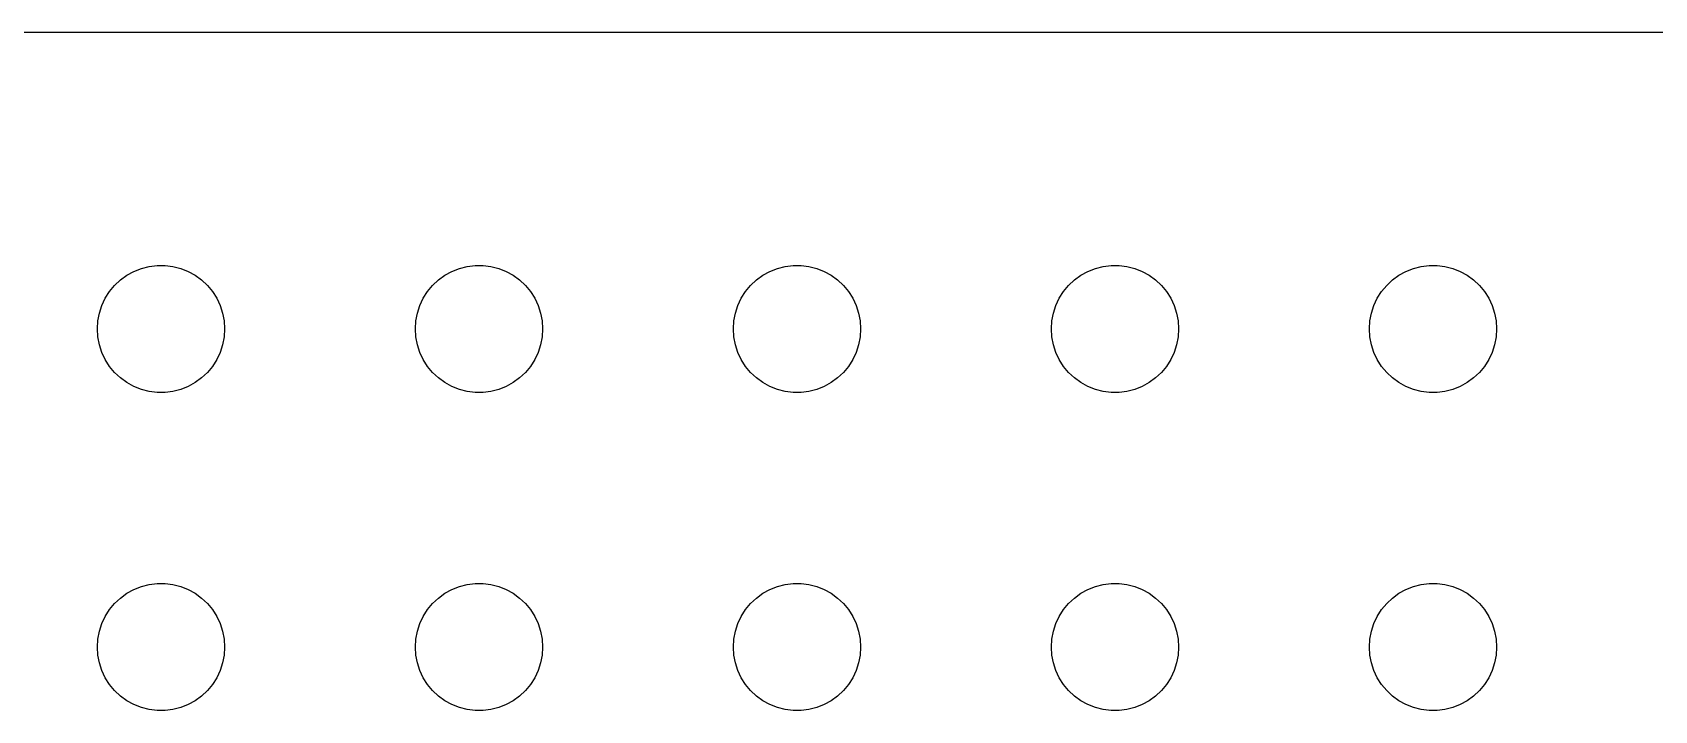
# Model space of a CAD drawing. Header units: metres. Extents: x -150 to 150, y -37 to 37.
# Drawn here: x 71.97 to 110.22, y 21 to 36.99 of the extents above; entities that cross this region are included whole.
import ezdxf

# ---------------------------------------------------------------- set-up
doc = ezdxf.new("R2010")
doc.units = ezdxf.units.M

msp = doc.modelspace()

# ---------------------------------------------------------------- linework, layer by layer
for p, q in [((144.814, 36.9901), (-144.814, 36.9901)), ((74.3613, 31.3572), (74.5365, 31.4266)), ((74.5365, 31.4266), (74.7189, 31.4734)), ((74.7189, 31.4734), (74.9058, 31.497)), ((74.9058, 31.497), (75.0942, 31.497)), ((75.0942, 31.497), (75.2811, 31.4734)), ((75.2811, 31.4734), (75.4635, 31.4266)), ((75.4635, 31.4266), (75.6387, 31.3572)), ((81.8613, 31.3572), (82.0365, 31.4266)), ((82.0365, 31.4266), (82.2189, 31.4734)), ((82.2189, 31.4734), (82.4058, 31.497)), ((82.4058, 31.497), (82.5942, 31.497)), ((82.5942, 31.497), (82.7811, 31.4734)), ((82.7811, 31.4734), (82.9635, 31.4266)), ((82.9635, 31.4266), (83.1387, 31.3572)), ((89.3613, 31.3572), (89.5365, 31.4266)), ((89.5365, 31.4266), (89.7189, 31.4734)), ((89.7189, 31.4734), (89.9058, 31.497)), ((89.9058, 31.497), (90.0942, 31.497)), ((90.0942, 31.497), (90.2811, 31.4734)), ((90.2811, 31.4734), (90.4635, 31.4266)), ((90.4635, 31.4266), (90.6387, 31.3572)), ((96.8613, 31.3572), (97.0365, 31.4266)), ((97.0365, 31.4266), (97.2189, 31.4734)), ((97.2189, 31.4734), (97.4058, 31.497)), ((97.4058, 31.497), (97.5942, 31.497)), ((97.5942, 31.497), (97.7811, 31.4734)), ((97.7811, 31.4734), (97.9635, 31.4266)), ((97.9635, 31.4266), (98.1387, 31.3572)), ((104.361, 31.3572), (104.536, 31.4266)), ((104.536, 31.4266), (104.719, 31.4734)), ((104.719, 31.4734), (104.906, 31.497)), ((104.906, 31.497), (105.094, 31.497)), ((105.094, 31.497), (105.281, 31.4734)), ((105.281, 31.4734), (105.464, 31.4266)), ((105.464, 31.4266), (105.639, 31.3572)), ((73.7865, 30.8817), (73.9065, 31.0268)), ((73.9065, 31.0268), (74.0439, 31.1558)), ((74.0439, 31.1558), (74.1963, 31.2665)), ((74.1963, 31.2665), (74.3613, 31.3572)), ((75.6387, 31.3572), (75.8037, 31.2665)), ((75.8037, 31.2665), (75.9561, 31.1558)), ((75.9561, 31.1558), (76.0934, 31.0268)), ((76.0934, 31.0268), (76.2135, 30.8817)), ((81.2865, 30.8817), (81.4065, 31.0268)), ((81.4065, 31.0268), (81.5439, 31.1558)), ((81.5439, 31.1558), (81.6963, 31.2665)), ((81.6963, 31.2665), (81.8613, 31.3572)), ((83.1387, 31.3572), (83.3037, 31.2665)), ((83.3037, 31.2665), (83.4561, 31.1558)), ((83.4561, 31.1558), (83.5934, 31.0268)), ((83.5934, 31.0268), (83.7135, 30.8817)), ((88.7865, 30.8817), (88.9065, 31.0268)), ((88.9065, 31.0268), (89.0439, 31.1558)), ((89.0439, 31.1558), (89.1963, 31.2665)), ((89.1963, 31.2665), (89.3613, 31.3572)), ((90.6387, 31.3572), (90.8037, 31.2665)), ((90.8037, 31.2665), (90.9561, 31.1558)), ((90.9561, 31.1558), (91.0934, 31.0268)), ((91.0934, 31.0268), (91.2135, 30.8817)), ((96.2865, 30.8817), (96.4065, 31.0268)), ((96.4065, 31.0268), (96.5439, 31.1558)), ((96.5439, 31.1558), (96.6963, 31.2665)), ((96.6963, 31.2665), (96.8613, 31.3572)), ((98.1387, 31.3572), (98.3037, 31.2665)), ((98.3037, 31.2665), (98.4561, 31.1558)), ((98.4561, 31.1558), (98.5934, 31.0268)), ((98.5934, 31.0268), (98.7135, 30.8817)), ((103.786, 30.8817), (103.907, 31.0268)), ((103.907, 31.0268), (104.044, 31.1558)), ((104.044, 31.1558), (104.196, 31.2665)), ((104.196, 31.2665), (104.361, 31.3572)), ((105.639, 31.3572), (105.804, 31.2665)), ((105.804, 31.2665), (105.956, 31.1558)), ((105.956, 31.1558), (106.093, 31.0268)), ((106.093, 31.0268), (106.214, 30.8817)), ((73.6053, 30.5522), (73.6855, 30.7226)), ((73.6855, 30.7226), (73.7865, 30.8817)), ((76.2135, 30.8817), (76.3145, 30.7226)), ((76.3145, 30.7226), (76.3947, 30.5522)), ((81.1053, 30.5522), (81.1855, 30.7226)), ((81.1855, 30.7226), (81.2865, 30.8817)), ((83.7135, 30.8817), (83.8145, 30.7226)), ((83.8145, 30.7226), (83.8947, 30.5522)), ((88.6053, 30.5522), (88.6855, 30.7226)), ((88.6855, 30.7226), (88.7865, 30.8817)), ((91.2135, 30.8817), (91.3145, 30.7226)), ((91.3145, 30.7226), (91.3947, 30.5522)), ((96.1053, 30.5522), (96.1855, 30.7226)), ((96.1855, 30.7226), (96.2865, 30.8817)), ((98.7135, 30.8817), (98.8145, 30.7226)), ((98.8145, 30.7226), (98.8947, 30.5522)), ((103.605, 30.5522), (103.686, 30.7226)), ((103.686, 30.7226), (103.786, 30.8817)), ((106.214, 30.8817), (106.314, 30.7226)), ((106.314, 30.7226), (106.395, 30.5522)), ((73.5118, 30.188), (73.5471, 30.373)), ((73.5471, 30.373), (73.6053, 30.5522)), ((76.3947, 30.5522), (76.4529, 30.373)), ((76.4529, 30.373), (76.4882, 30.188)), ((81.0118, 30.188), (81.0471, 30.373)), ((81.0471, 30.373), (81.1053, 30.5522)), ((83.8947, 30.5522), (83.9529, 30.373)), ((83.9529, 30.373), (83.9882, 30.188)), ((88.5118, 30.188), (88.5471, 30.373)), ((88.5471, 30.373), (88.6053, 30.5522)), ((91.3947, 30.5522), (91.4529, 30.373)), ((91.4529, 30.373), (91.4882, 30.188)), ((96.0118, 30.188), (96.0471, 30.373)), ((96.0471, 30.373), (96.1053, 30.5522)), ((98.8947, 30.5522), (98.9529, 30.373)), ((98.9529, 30.373), (98.9882, 30.188)), ((103.512, 30.188), (103.547, 30.373)), ((103.547, 30.373), (103.605, 30.5522)), ((106.395, 30.5522), (106.453, 30.373)), ((106.453, 30.373), (106.488, 30.188)), ((73.5, 30), (73.5118, 30.188)), ((73.5118, 29.812), (73.5, 30)), ((76.4882, 30.188), (76.5, 30)), ((76.5, 30), (76.4882, 29.812)), ((81, 30), (81.0118, 30.188)), ((81.0118, 29.812), (81, 30)), ((83.9882, 30.188), (84, 30)), ((84, 30), (83.9882, 29.812)), ((88.5, 30), (88.5118, 30.188)), ((88.5118, 29.812), (88.5, 30)), ((91.4882, 30.188), (91.5, 30)), ((91.5, 30), (91.4882, 29.812)), ((96, 30), (96.0118, 30.188)), ((96.0118, 29.812), (96, 30)), ((98.9882, 30.188), (99, 30)), ((99, 30), (98.9882, 29.812)), ((103.5, 30), (103.512, 30.188)), ((103.512, 29.812), (103.5, 30)), ((106.488, 30.188), (106.5, 30)), ((106.5, 30), (106.488, 29.812)), ((73.5471, 29.627), (73.5118, 29.812)), ((73.6053, 29.4478), (73.5471, 29.627)), ((76.4529, 29.627), (76.3947, 29.4478)), ((76.4882, 29.812), (76.4529, 29.627)), ((81.0471, 29.627), (81.0118, 29.812)), ((81.1053, 29.4478), (81.0471, 29.627)), ((83.9529, 29.627), (83.8947, 29.4478)), ((83.9882, 29.812), (83.9529, 29.627)), ((88.5471, 29.627), (88.5118, 29.812)), ((88.6053, 29.4478), (88.5471, 29.627)), ((91.4529, 29.627), (91.3947, 29.4478)), ((91.4882, 29.812), (91.4529, 29.627)), ((96.0471, 29.627), (96.0118, 29.812)), ((96.1053, 29.4478), (96.0471, 29.627)), ((98.9529, 29.627), (98.8947, 29.4478)), ((98.9882, 29.812), (98.9529, 29.627)), ((103.547, 29.627), (103.512, 29.812)), ((103.605, 29.4478), (103.547, 29.627)), ((106.453, 29.627), (106.395, 29.4478)), ((106.488, 29.812), (106.453, 29.627)), ((73.6855, 29.2774), (73.6053, 29.4478)), ((73.7865, 29.1183), (73.6855, 29.2774)), ((73.9065, 28.9732), (73.7865, 29.1183)), ((76.2135, 29.1183), (76.0934, 28.9732)), ((76.3145, 29.2774), (76.2135, 29.1183)), ((76.3947, 29.4478), (76.3145, 29.2774)), ((81.1855, 29.2774), (81.1053, 29.4478)), ((81.2865, 29.1183), (81.1855, 29.2774)), ((81.4065, 28.9732), (81.2865, 29.1183)), ((83.7135, 29.1183), (83.5934, 28.9732)), ((83.8145, 29.2774), (83.7135, 29.1183)), ((83.8947, 29.4478), (83.8145, 29.2774)), ((88.6855, 29.2774), (88.6053, 29.4478)), ((88.7865, 29.1183), (88.6855, 29.2774)), ((88.9065, 28.9732), (88.7865, 29.1183)), ((91.2135, 29.1183), (91.0934, 28.9732)), ((91.3145, 29.2774), (91.2135, 29.1183)), ((91.3947, 29.4478), (91.3145, 29.2774)), ((96.1855, 29.2774), (96.1053, 29.4478)), ((96.2865, 29.1183), (96.1855, 29.2774)), ((96.4065, 28.9732), (96.2865, 29.1183)), ((98.7135, 29.1183), (98.5934, 28.9732)), ((98.8145, 29.2774), (98.7135, 29.1183)), ((98.8947, 29.4478), (98.8145, 29.2774)), ((103.686, 29.2774), (103.605, 29.4478)), ((103.786, 29.1183), (103.686, 29.2774)), ((103.907, 28.9732), (103.786, 29.1183)), ((106.214, 29.1183), (106.093, 28.9732)), ((106.314, 29.2774), (106.214, 29.1183)), ((106.395, 29.4478), (106.314, 29.2774)), ((74.0439, 28.8442), (73.9065, 28.9732)), ((74.1963, 28.7335), (74.0439, 28.8442)), ((74.3613, 28.6427), (74.1963, 28.7335)), ((75.8037, 28.7335), (75.6387, 28.6427)), ((75.9561, 28.8442), (75.8037, 28.7335)), ((76.0934, 28.9732), (75.9561, 28.8442)), ((81.5439, 28.8442), (81.4065, 28.9732)), ((81.6963, 28.7335), (81.5439, 28.8442)), ((81.8613, 28.6427), (81.6963, 28.7335)), ((83.3037, 28.7335), (83.1387, 28.6427)), ((83.4561, 28.8442), (83.3037, 28.7335)), ((83.5934, 28.9732), (83.4561, 28.8442)), ((89.0439, 28.8442), (88.9065, 28.9732)), ((89.1963, 28.7335), (89.0439, 28.8442)), ((89.3613, 28.6427), (89.1963, 28.7335)), ((90.8037, 28.7335), (90.6387, 28.6427)), ((90.9561, 28.8442), (90.8037, 28.7335)), ((91.0934, 28.9732), (90.9561, 28.8442)), ((96.5439, 28.8442), (96.4065, 28.9732)), ((96.6963, 28.7335), (96.5439, 28.8442)), ((96.8613, 28.6427), (96.6963, 28.7335)), ((98.3037, 28.7335), (98.1387, 28.6427)), ((98.4561, 28.8442), (98.3037, 28.7335)), ((98.5934, 28.9732), (98.4561, 28.8442)), ((104.044, 28.8442), (103.907, 28.9732)), ((104.196, 28.7335), (104.044, 28.8442)), ((104.361, 28.6427), (104.196, 28.7335)), ((105.804, 28.7335), (105.639, 28.6427)), ((105.956, 28.8442), (105.804, 28.7335)), ((106.093, 28.9732), (105.956, 28.8442)), ((74.5365, 28.5734), (74.3613, 28.6427)), ((74.7189, 28.5266), (74.5365, 28.5734)), ((74.9058, 28.503), (74.7189, 28.5266)), ((75.0942, 28.503), (74.9058, 28.503)), ((75.2811, 28.5266), (75.0942, 28.503)), ((75.4635, 28.5734), (75.2811, 28.5266)), ((75.6387, 28.6427), (75.4635, 28.5734)), ((82.0365, 28.5734), (81.8613, 28.6427)), ((82.2189, 28.5266), (82.0365, 28.5734)), ((82.4058, 28.503), (82.2189, 28.5266)), ((82.5942, 28.503), (82.4058, 28.503)), ((82.7811, 28.5266), (82.5942, 28.503)), ((82.9635, 28.5734), (82.7811, 28.5266)), ((83.1387, 28.6427), (82.9635, 28.5734)), ((89.5365, 28.5734), (89.3613, 28.6427)), ((89.7189, 28.5266), (89.5365, 28.5734)), ((89.9058, 28.503), (89.7189, 28.5266)), ((90.0942, 28.503), (89.9058, 28.503)), ((90.2811, 28.5266), (90.0942, 28.503)), ((90.4635, 28.5734), (90.2811, 28.5266)), ((90.6387, 28.6427), (90.4635, 28.5734)), ((97.0365, 28.5734), (96.8613, 28.6427)), ((97.2189, 28.5266), (97.0365, 28.5734)), ((97.4058, 28.503), (97.2189, 28.5266)), ((97.5942, 28.503), (97.4058, 28.503)), ((97.7811, 28.5266), (97.5942, 28.503)), ((97.9635, 28.5734), (97.7811, 28.5266)), ((98.1387, 28.6427), (97.9635, 28.5734)), ((104.536, 28.5734), (104.361, 28.6427)), ((104.719, 28.5266), (104.536, 28.5734)), ((104.906, 28.503), (104.719, 28.5266)), ((105.094, 28.503), (104.906, 28.503)), ((105.281, 28.5266), (105.094, 28.503)), ((105.464, 28.5734), (105.281, 28.5266)), ((105.639, 28.6427), (105.464, 28.5734)), ((74.0439, 23.6558), (74.1963, 23.7665)), ((74.1963, 23.7665), (74.3613, 23.8572)), ((74.3613, 23.8572), (74.5365, 23.9266)), ((74.5365, 23.9266), (74.7189, 23.9734)), ((74.7189, 23.9734), (74.9058, 23.997)), ((74.9058, 23.997), (75.0942, 23.997)), ((75.0942, 23.997), (75.2811, 23.9734)), ((75.2811, 23.9734), (75.4635, 23.9266)), ((75.4635, 23.9266), (75.6387, 23.8572)), ((75.6387, 23.8572), (75.8037, 23.7665)), ((75.8037, 23.7665), (75.9561, 23.6558)), ((81.5439, 23.6558), (81.6963, 23.7665)), ((81.6963, 23.7665), (81.8613, 23.8572)), ((81.8613, 23.8572), (82.0365, 23.9266)), ((82.0365, 23.9266), (82.2189, 23.9734)), ((82.2189, 23.9734), (82.4058, 23.997)), ((82.4058, 23.997), (82.5942, 23.997)), ((82.5942, 23.997), (82.7811, 23.9734)), ((82.7811, 23.9734), (82.9635, 23.9266)), ((82.9635, 23.9266), (83.1387, 23.8572)), ((83.1387, 23.8572), (83.3037, 23.7665)), ((83.3037, 23.7665), (83.4561, 23.6558)), ((89.0439, 23.6558), (89.1963, 23.7665)), ((89.1963, 23.7665), (89.3613, 23.8572)), ((89.3613, 23.8572), (89.5365, 23.9266)), ((89.5365, 23.9266), (89.7189, 23.9734)), ((89.7189, 23.9734), (89.9058, 23.997)), ((89.9058, 23.997), (90.0942, 23.997)), ((90.0942, 23.997), (90.2811, 23.9734)), ((90.2811, 23.9734), (90.4635, 23.9266)), ((90.4635, 23.9266), (90.6387, 23.8572)), ((90.6387, 23.8572), (90.8037, 23.7665)), ((90.8037, 23.7665), (90.9561, 23.6558)), ((96.5439, 23.6558), (96.6963, 23.7665)), ((96.6963, 23.7665), (96.8613, 23.8572)), ((96.8613, 23.8572), (97.0365, 23.9266)), ((97.0365, 23.9266), (97.2189, 23.9734)), ((97.2189, 23.9734), (97.4058, 23.997)), ((97.4058, 23.997), (97.5942, 23.997)), ((97.5942, 23.997), (97.7811, 23.9734)), ((97.7811, 23.9734), (97.9635, 23.9266)), ((97.9635, 23.9266), (98.1387, 23.8572)), ((98.1387, 23.8572), (98.3037, 23.7665)), ((98.3037, 23.7665), (98.4561, 23.6558)), ((104.044, 23.6558), (104.196, 23.7665)), ((104.196, 23.7665), (104.361, 23.8572)), ((104.361, 23.8572), (104.536, 23.9266)), ((104.536, 23.9266), (104.719, 23.9734)), ((104.719, 23.9734), (104.906, 23.997)), ((104.906, 23.997), (105.094, 23.997)), ((105.094, 23.997), (105.281, 23.9734)), ((105.281, 23.9734), (105.464, 23.9266)), ((105.464, 23.9266), (105.639, 23.8572)), ((105.639, 23.8572), (105.804, 23.7665)), ((105.804, 23.7665), (105.956, 23.6558)), ((73.6855, 23.2226), (73.7865, 23.3817)), ((73.7865, 23.3817), (73.9065, 23.5268)), ((73.9065, 23.5268), (74.0439, 23.6558)), ((75.9561, 23.6558), (76.0934, 23.5268)), ((76.0934, 23.5268), (76.2135, 23.3817)), ((76.2135, 23.3817), (76.3145, 23.2226)), ((81.1855, 23.2226), (81.2865, 23.3817)), ((81.2865, 23.3817), (81.4065, 23.5268)), ((81.4065, 23.5268), (81.5439, 23.6558)), ((83.4561, 23.6558), (83.5934, 23.5268)), ((83.5934, 23.5268), (83.7135, 23.3817)), ((83.7135, 23.3817), (83.8145, 23.2226)), ((88.6855, 23.2226), (88.7865, 23.3817)), ((88.7865, 23.3817), (88.9065, 23.5268)), ((88.9065, 23.5268), (89.0439, 23.6558)), ((90.9561, 23.6558), (91.0934, 23.5268)), ((91.0934, 23.5268), (91.2135, 23.3817)), ((91.2135, 23.3817), (91.3145, 23.2226)), ((96.1855, 23.2226), (96.2865, 23.3817)), ((96.2865, 23.3817), (96.4065, 23.5268)), ((96.4065, 23.5268), (96.5439, 23.6558)), ((98.4561, 23.6558), (98.5934, 23.5268)), ((98.5934, 23.5268), (98.7135, 23.3817)), ((98.7135, 23.3817), (98.8145, 23.2226)), ((103.686, 23.2226), (103.786, 23.3817)), ((103.786, 23.3817), (103.907, 23.5268)), ((103.907, 23.5268), (104.044, 23.6558)), ((105.956, 23.6558), (106.093, 23.5268)), ((106.093, 23.5268), (106.214, 23.3817)), ((106.214, 23.3817), (106.314, 23.2226)), ((73.5471, 22.873), (73.6053, 23.0522)), ((73.6053, 23.0522), (73.6855, 23.2226)), ((76.3145, 23.2226), (76.3947, 23.0522)), ((76.3947, 23.0522), (76.4529, 22.873)), ((81.0471, 22.873), (81.1053, 23.0522)), ((81.1053, 23.0522), (81.1855, 23.2226)), ((83.8145, 23.2226), (83.8947, 23.0522)), ((83.8947, 23.0522), (83.9529, 22.873)), ((88.5471, 22.873), (88.6053, 23.0522)), ((88.6053, 23.0522), (88.6855, 23.2226)), ((91.3145, 23.2226), (91.3947, 23.0522)), ((91.3947, 23.0522), (91.4529, 22.873)), ((96.0471, 22.873), (96.1053, 23.0522)), ((96.1053, 23.0522), (96.1855, 23.2226)), ((98.8145, 23.2226), (98.8947, 23.0522)), ((98.8947, 23.0522), (98.9529, 22.873)), ((103.547, 22.873), (103.605, 23.0522)), ((103.605, 23.0522), (103.686, 23.2226)), ((106.314, 23.2226), (106.395, 23.0522)), ((106.395, 23.0522), (106.453, 22.873)), ((73.5, 22.5), (73.5118, 22.688)), ((73.5118, 22.688), (73.5471, 22.873)), ((76.4529, 22.873), (76.4882, 22.688)), ((76.4882, 22.688), (76.5, 22.5)), ((81, 22.5), (81.0118, 22.688)), ((81.0118, 22.688), (81.0471, 22.873)), ((83.9529, 22.873), (83.9882, 22.688)), ((83.9882, 22.688), (84, 22.5)), ((88.5, 22.5), (88.5118, 22.688)), ((88.5118, 22.688), (88.5471, 22.873)), ((91.4529, 22.873), (91.4882, 22.688)), ((91.4882, 22.688), (91.5, 22.5)), ((96, 22.5), (96.0118, 22.688)), ((96.0118, 22.688), (96.0471, 22.873)), ((98.9529, 22.873), (98.9882, 22.688)), ((98.9882, 22.688), (99, 22.5)), ((103.5, 22.5), (103.512, 22.688)), ((103.512, 22.688), (103.547, 22.873)), ((106.453, 22.873), (106.488, 22.688)), ((106.488, 22.688), (106.5, 22.5)), ((73.5118, 22.312), (73.5, 22.5)), ((73.5471, 22.127), (73.5118, 22.312)), ((76.4882, 22.312), (76.4529, 22.127)), ((76.5, 22.5), (76.4882, 22.312)), ((81.0118, 22.312), (81, 22.5)), ((81.0471, 22.127), (81.0118, 22.312)), ((83.9882, 22.312), (83.9529, 22.127)), ((84, 22.5), (83.9882, 22.312)), ((88.5118, 22.312), (88.5, 22.5)), ((88.5471, 22.127), (88.5118, 22.312)), ((91.4882, 22.312), (91.4529, 22.127)), ((91.5, 22.5), (91.4882, 22.312)), ((96.0118, 22.312), (96, 22.5)), ((96.0471, 22.127), (96.0118, 22.312)), ((98.9882, 22.312), (98.9529, 22.127)), ((99, 22.5), (98.9882, 22.312)), ((103.512, 22.312), (103.5, 22.5)), ((103.547, 22.127), (103.512, 22.312)), ((106.488, 22.312), (106.453, 22.127)), ((106.5, 22.5), (106.488, 22.312)), ((73.6053, 21.9478), (73.5471, 22.127)), ((73.6855, 21.7774), (73.6053, 21.9478)), ((76.3947, 21.9478), (76.3145, 21.7774)), ((76.4529, 22.127), (76.3947, 21.9478)), ((81.1053, 21.9478), (81.0471, 22.127)), ((81.1855, 21.7774), (81.1053, 21.9478)), ((83.8947, 21.9478), (83.8145, 21.7774)), ((83.9529, 22.127), (83.8947, 21.9478)), ((88.6053, 21.9478), (88.5471, 22.127)), ((88.6855, 21.7774), (88.6053, 21.9478)), ((91.3947, 21.9478), (91.3145, 21.7774)), ((91.4529, 22.127), (91.3947, 21.9478)), ((96.1053, 21.9478), (96.0471, 22.127)), ((96.1855, 21.7774), (96.1053, 21.9478)), ((98.8947, 21.9478), (98.8145, 21.7774)), ((98.9529, 22.127), (98.8947, 21.9478)), ((103.605, 21.9478), (103.547, 22.127)), ((103.686, 21.7774), (103.605, 21.9478)), ((106.395, 21.9478), (106.314, 21.7774)), ((106.453, 22.127), (106.395, 21.9478)), ((73.7865, 21.6183), (73.6855, 21.7774)), ((73.9065, 21.4732), (73.7865, 21.6183)), ((74.0439, 21.3442), (73.9065, 21.4732)), ((76.0934, 21.4732), (75.9561, 21.3442)), ((76.2135, 21.6183), (76.0934, 21.4732)), ((76.3145, 21.7774), (76.2135, 21.6183)), ((81.2865, 21.6183), (81.1855, 21.7774)), ((81.4065, 21.4732), (81.2865, 21.6183)), ((81.5439, 21.3442), (81.4065, 21.4732)), ((83.5934, 21.4732), (83.4561, 21.3442)), ((83.7135, 21.6183), (83.5934, 21.4732)), ((83.8145, 21.7774), (83.7135, 21.6183)), ((88.7865, 21.6183), (88.6855, 21.7774)), ((88.9065, 21.4732), (88.7865, 21.6183)), ((89.0439, 21.3442), (88.9065, 21.4732)), ((91.0934, 21.4732), (90.9561, 21.3442)), ((91.2135, 21.6183), (91.0934, 21.4732)), ((91.3145, 21.7774), (91.2135, 21.6183)), ((96.2865, 21.6183), (96.1855, 21.7774)), ((96.4065, 21.4732), (96.2865, 21.6183)), ((96.5439, 21.3442), (96.4065, 21.4732)), ((98.5934, 21.4732), (98.4561, 21.3442)), ((98.7135, 21.6183), (98.5934, 21.4732)), ((98.8145, 21.7774), (98.7135, 21.6183)), ((103.786, 21.6183), (103.686, 21.7774)), ((103.907, 21.4732), (103.786, 21.6183)), ((104.044, 21.3442), (103.907, 21.4732)), ((106.093, 21.4732), (105.956, 21.3442)), ((106.214, 21.6183), (106.093, 21.4732)), ((106.314, 21.7774), (106.214, 21.6183)), ((74.1963, 21.2335), (74.0439, 21.3442)), ((74.3613, 21.1427), (74.1963, 21.2335)), ((74.5365, 21.0734), (74.3613, 21.1427)), ((74.7189, 21.0266), (74.5365, 21.0734)), ((75.4635, 21.0734), (75.2811, 21.0266)), ((75.6387, 21.1427), (75.4635, 21.0734)), ((75.8037, 21.2335), (75.6387, 21.1427)), ((75.9561, 21.3442), (75.8037, 21.2335)), ((81.6963, 21.2335), (81.5439, 21.3442)), ((81.8613, 21.1427), (81.6963, 21.2335)), ((82.0365, 21.0734), (81.8613, 21.1427)), ((82.2189, 21.0266), (82.0365, 21.0734)), ((82.9635, 21.0734), (82.7811, 21.0266)), ((83.1387, 21.1427), (82.9635, 21.0734)), ((83.3037, 21.2335), (83.1387, 21.1427)), ((83.4561, 21.3442), (83.3037, 21.2335)), ((89.1963, 21.2335), (89.0439, 21.3442)), ((89.3613, 21.1427), (89.1963, 21.2335)), ((89.5365, 21.0734), (89.3613, 21.1427)), ((89.7189, 21.0266), (89.5365, 21.0734)), ((90.4635, 21.0734), (90.2811, 21.0266)), ((90.6387, 21.1427), (90.4635, 21.0734)), ((90.8037, 21.2335), (90.6387, 21.1427)), ((90.9561, 21.3442), (90.8037, 21.2335)), ((96.6963, 21.2335), (96.5439, 21.3442)), ((96.8613, 21.1427), (96.6963, 21.2335)), ((97.0365, 21.0734), (96.8613, 21.1427)), ((97.2189, 21.0266), (97.0365, 21.0734)), ((97.9635, 21.0734), (97.7811, 21.0266)), ((98.1387, 21.1427), (97.9635, 21.0734)), ((98.3037, 21.2335), (98.1387, 21.1427)), ((98.4561, 21.3442), (98.3037, 21.2335)), ((104.196, 21.2335), (104.044, 21.3442)), ((104.361, 21.1427), (104.196, 21.2335)), ((104.536, 21.0734), (104.361, 21.1427)), ((104.719, 21.0266), (104.536, 21.0734)), ((105.464, 21.0734), (105.281, 21.0266)), ((105.639, 21.1427), (105.464, 21.0734)), ((105.804, 21.2335), (105.639, 21.1427)), ((105.956, 21.3442), (105.804, 21.2335)), ((74.9058, 21.003), (74.7189, 21.0266)), ((75.0942, 21.003), (74.9058, 21.003)), ((75.2811, 21.0266), (75.0942, 21.003)), ((82.4058, 21.003), (82.2189, 21.0266)), ((82.5942, 21.003), (82.4058, 21.003)), ((82.7811, 21.0266), (82.5942, 21.003)), ((89.9058, 21.003), (89.7189, 21.0266)), ((90.0942, 21.003), (89.9058, 21.003)), ((90.2811, 21.0266), (90.0942, 21.003)), ((97.4058, 21.003), (97.2189, 21.0266)), ((97.5942, 21.003), (97.4058, 21.003)), ((97.7811, 21.0266), (97.5942, 21.003)), ((104.906, 21.003), (104.719, 21.0266)), ((105.094, 21.003), (104.906, 21.003)), ((105.281, 21.0266), (105.094, 21.003))]:
    msp.add_line(p, q)

doc.saveas('drawing.dxf')
